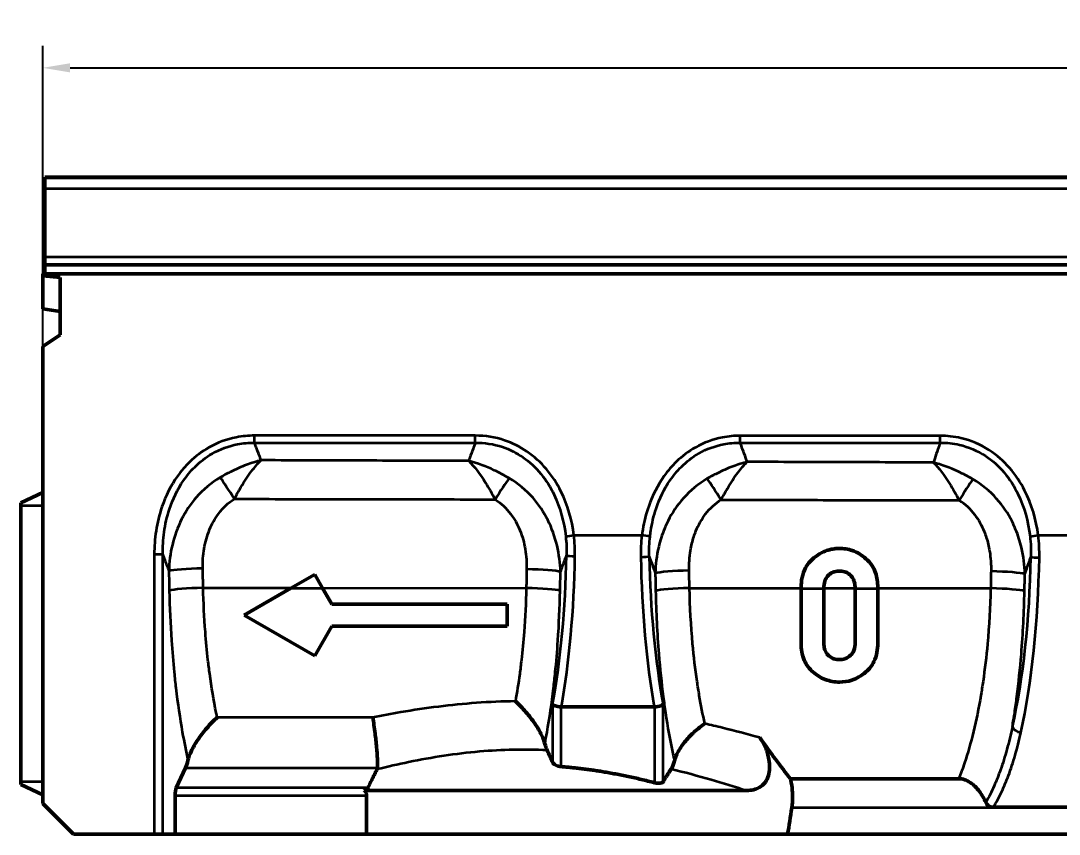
# Model space of a CAD drawing. Header units: millimetres. Extents: x 0 to 1485, y 0 to 1050.
# Drawn here: x 415.1 to 652.2, y 621.1 to 806.8 of the extents above; entities that cross this region are included whole.
import ezdxf

# ---------------------------------------------------------------- set-up
doc = ezdxf.new("R2010")
doc.units = ezdxf.units.MM
doc.header["$LTSCALE"] = 2.5
for name, color, linetype, lineweight in [('Bemaßung (ISO)', 7, 'Continuous', 25), ('Sichtbar (ISO)', 7, 'Continuous', 50), ('Sichtbar schmal (ISO)', 7, 'Continuous', 35)]:
    doc.layers.add(name, color=color, linetype=linetype, lineweight=lineweight)
doc.styles.add('TXT 3_5', font='isocpeur.ttf')
doc.dimstyles.new('Anrin Standard (DIN)', dxfattribs={"dimscale": 2.5, "dimtxt": 3.5, "dimasz": 2.5, "dimexe": 2, "dimexo": 0, "dimgap": 0.8, "dimtad": 1, "dimrnd": 1e-08, "dimtxsty": 'TXT 3_5', "dimcen": 0.09, "dimdle": 10, "dimclrd": 256, "dimclre": 256, "dimclrt": 256, "dimadec": 0, "dimazin": 2, "dimtfac": 0.714286, "dimtmove": 0, "dimatfit": 3, "dimfxl": 1, "dimtolj": 1, "dimlwd": -1, "dimlwe": -1, "dimarcsym": 0})

# ---------------------------------------------------------------- blocks, each defined once
blk = doc.blocks.new('*D14')
at = {"layer": 'Bemaßung (ISO)', "transparency": 16777216}
for p, q in [((420.15, 732.45), (420.15, 801.07)), ((1420.15, 732.45), (1420.15, 801.07)), ((426.4, 796.07), (1413.9, 796.07))]:
    blk.add_line(p, q, dxfattribs=at)
for points in [[(426.4, 797.11), (426.4, 795.02), (420.15, 796.07)], [(1413.9, 797.11), (1413.9, 795.02), (1420.15, 796.07)]]:
    blk.add_solid(points, dxfattribs=at)
at = {"layer": 'Defpoints', "color": 0, "transparency": 16777216}
for p in [(1420.15, 796.07), (420.15, 732.45), (1420.15, 732.45)]:
    blk.add_point(p, dxfattribs=at)
at = {"layer": 'Bemaßung (ISO)', "transparency": 16777216, "insert": (909.62, 806.82), "char_height": 8.75, "attachment_point": 1, "style": 'TXT 3_5'}
blk.add_mtext('\\A1;1000', dxfattribs=at)

msp = doc.modelspace()

# ---------------------------------------------------------------- linework, layer by layer
at = {"layer": 'Sichtbar (ISO)'}
for p, q in [((420.646, 771.066), (420.646, 770.986)), ((420.646, 771.066), (919.646, 771.066)), ((420.646, 768.5), (420.646, 770.986)), ((420.646, 768.5), (420.646, 752.798)), ((420.646, 752.798), (420.646, 751.066)), ((420.146, 748.572), (420.146, 749.066)), ((1420.146, 749.066), (420.146, 749.066)), ((420.646, 751.066), (919.646, 751.066)), ((420.646, 751.066), (420.646, 749.066)), ((420.646, 749.066), (919.646, 749.066)), ((420.146, 748.572), (424.146, 748.168)), ((420.146, 741.066), (420.146, 748.572)), ((424.146, 748.168), (424.146, 735.12)), ((420.146, 741.066), (424.146, 740.46)), ((424.146, 735.12), (420.146, 732.453)), ((420.146, 628.066), (420.146, 732.453)), ((415.146, 696.735), (420.146, 699.066)), ((415.146, 696.066), (415.146, 696.735)), ((415.146, 696.066), (415.146, 633.066)), ((482.228, 680.352), (476.812, 677.224)), ((484.036, 677.221), (482.228, 680.352)), ((476.812, 677.224), (466.146, 671.066)), ((486.146, 673.566), (484.036, 677.221)), ((593.254, 677.462), (593.254, 677.163)), ((593.254, 677.163), (593.254, 664.67)), ((598.438, 677.161), (598.438, 677.222)), ((598.438, 664.886), (598.438, 677.161)), ((605.59, 677.222), (605.59, 677.157)), ((605.59, 677.157), (605.59, 664.886)), ((610.75, 677.154), (610.75, 677.462)), ((610.75, 664.67), (610.75, 677.154)), ((526.146, 673.566), (486.146, 673.566)), ((526.146, 668.566), (526.146, 673.566)), ((466.146, 671.066), (482.228, 661.781)), ((482.228, 661.781), (486.146, 668.566)), ((486.146, 668.566), (526.146, 668.566)), ((538.557, 650.132), (559.735, 650.132)), ((450.629, 631.644), (452.76, 636.235)), ((415.146, 632.398), (415.146, 633.066)), ((415.146, 632.398), (420.146, 630.066)), ((580.792, 631.066), (493.487, 631.066)), ((450.361, 621.066), (450.361, 629.912)), ((494.09, 621.066), (494.09, 629.912)), ((420.146, 628.066), (427.146, 621.066)), ((673.137, 627.245), (637.154, 627.245)), ((427.146, 621.066), (445.611, 621.066)), ((447.543, 621.066), (445.611, 621.066)), ((447.543, 621.066), (450.361, 621.066)), ((450.361, 621.066), (494.09, 621.066)), ((494.09, 621.066), (590.179, 621.066)), ((848.5, 621.066), (590.179, 621.066))]:
    msp.add_line(p, q, dxfattribs=at)
for centre, major_axis, start_param, end_param in [((450.897, 629.912), (0, 2), 0.5235988, 1.5707963), ((530.146, 755.42), (0, -261.244), 1.0306218, 1.0571932)]:
    msp.add_ellipse(centre, major_axis=major_axis, ratio=0.2679492, start_param=start_param, end_param=end_param, dxfattribs=at)
for points, knots in [([(602.014, 686.318), (601.625, 686.318), (601.236, 686.296), (600.356, 686.187), (599.87, 686.085), (598.466, 685.66), (597.61, 685.229), (596.524, 684.458), (596.239, 684.231), (595.966, 683.99)], [0, 0, 0, 0, 0.11677285, 0.11677285, 0.26620394, 0.26620394, 0.55700117, 0.55700117, 0.66634792, 0.66634792, 0.66634792, 0.66634792]), ([(608.038, 683.99), (607.124, 684.804), (606.096, 685.441), (604.46, 686.006), (603.97, 686.128), (603.222, 686.246), (602.972, 686.274), (602.486, 686.31), (602.25, 686.318), (602.014, 686.318)], [0, 0, 0, 0, 0.36767316, 0.36767316, 0.51954728, 0.51954728, 0.5949339, 0.5949339, 0.66578942, 0.66578942, 0.66578942, 0.66578942]), ([(595.966, 683.99), (595.272, 683.395), (594.702, 682.7), (593.89, 681.202), (593.632, 680.46), (593.318, 678.956), (593.254, 678.208), (593.254, 677.462)], [0, 0, 0, 0, 0.27457493, 0.27457493, 0.51225387, 0.51225387, 0.73669132, 0.73669132, 0.73669132, 0.73669132]), ([(610.75, 677.462), (610.75, 678.575), (610.609, 679.692), (610.049, 681.321), (609.787, 681.869), (609.064, 682.988), (608.589, 683.523), (608.038, 683.99)], [0, 0, 0, 0, 0.33470844, 0.33470844, 0.51821764, 0.51821764, 0.73518991, 0.73518991, 0.73518991, 0.73518991]), ([(598.438, 677.222), (598.438, 677.778), (598.501, 678.346), (598.794, 679.238), (598.963, 679.578), (599.391, 680.144), (599.665, 680.422), (600.3, 680.817), (600.593, 680.939), (601.091, 681.073), (601.286, 681.108), (601.658, 681.149), (601.836, 681.158), (602.014, 681.158)], [0, 0, 0, 0, 0.16734226, 0.16734226, 0.28217806, 0.28217806, 0.38067982, 0.38067982, 0.45391754, 0.45391754, 0.49910271, 0.49910271, 0.53986079, 0.53986079, 0.53986079, 0.53986079]), ([(602.014, 681.158), (602.196, 681.158), (602.378, 681.148), (602.766, 681.101), (602.97, 681.06), (603.529, 680.894), (603.86, 680.732), (604.38, 680.348), (604.656, 680.102), (605.127, 679.43), (605.288, 679.076), (605.536, 678.223), (605.59, 677.719), (605.59, 677.222)], [0, 0, 0, 0, 0.05456793, 0.05456793, 0.11725836, 0.11725836, 0.22942919, 0.22942919, 0.31128896, 0.31128896, 0.38590147, 0.38590147, 0.48071534, 0.48071534, 0.48071534, 0.48071534]), ([(593.254, 664.67), (593.254, 663.347), (593.453, 662.04), (594.197, 660.298), (594.488, 659.789), (595.171, 658.877), (595.546, 658.479), (595.966, 658.118)], [0, 0, 0, 0, 0.41390168, 0.41390168, 0.60073016, 0.60073016, 0.77312973, 0.77312973, 0.77312973, 0.77312973]), ([(602.014, 660.95), (601.585, 660.95), (601.158, 661.002), (600.399, 661.242), (600.077, 661.406), (599.522, 661.831), (599.211, 662.135), (598.756, 662.944), (598.626, 663.33), (598.469, 664.106), (598.438, 664.498), (598.438, 664.886)], [0, 0, 0, 0, 0.12852382, 0.12852382, 0.24013178, 0.24013178, 0.34293278, 0.34293278, 0.42318346, 0.42318346, 0.4997653, 0.4997653, 0.4997653, 0.4997653]), ([(605.59, 664.886), (605.59, 664.26), (605.507, 663.622), (605.058, 662.491), (604.767, 662.143), (604.275, 661.65), (603.959, 661.427), (603.358, 661.157), (603.108, 661.079), (602.574, 660.974), (602.294, 660.95), (602.014, 660.95)], [0, 0, 0, 0, 0.19585028, 0.19585028, 0.38136624, 0.38136624, 0.61725448, 0.61725448, 0.77299325, 0.77299325, 0.9379358, 0.9379358, 0.9379358, 0.9379358]), ([(608.038, 658.118), (608.823, 658.786), (609.438, 659.575), (610.204, 661.146), (610.424, 661.847), (610.694, 663.259), (610.75, 663.964), (610.75, 664.67)], [0, 0, 0, 0, 0.32069742, 0.32069742, 0.55368175, 0.55368175, 0.7746477, 0.7746477, 0.7746477, 0.7746477]), ([(595.966, 658.118), (596.793, 657.397), (597.723, 656.804), (599.289, 656.201), (599.823, 656.053), (600.915, 655.86), (601.462, 655.814), (602.014, 655.814)], [0, 0, 0, 0, 0.34179613, 0.34179613, 0.51005264, 0.51005264, 0.67552189, 0.67552189, 0.67552189, 0.67552189]), ([(602.014, 655.814), (602.972, 655.814), (603.904, 655.951), (605.383, 656.43), (605.93, 656.675), (607.021, 657.302), (607.55, 657.688), (608.038, 658.118)], [0, 0, 0, 0, 0.28733663, 0.28733663, 0.47133404, 0.47133404, 0.67409347, 0.67409347, 0.67409347, 0.67409347]), ([(528.042, 651.428), (528.046, 651.425), (528.05, 651.421), (528.859, 650.677), (529.664, 649.853), (531.156, 648.14), (531.857, 647.243), (533.079, 645.453), (533.613, 644.554), (534.365, 642.99), (534.621, 642.324), (534.774, 641.725)], [-0.0016006, -0.0016006, -0.0016006, -0.0016006, 0, 0, 0.3534355, 0.3534355, 0.6900563, 0.6900563, 1.0089175, 1.0089175, 1.2631899, 1.2631899, 1.2631899, 1.2631899]), ([(536.533, 650.749), (536.534, 650.749), (536.534, 650.748), (536.583, 650.689), (536.655, 650.631), (536.842, 650.519), (536.957, 650.465), (537.275, 650.347), (537.493, 650.286), (537.966, 650.191), (538.213, 650.156), (538.465, 650.136)], [-0.26991108, -0.26991108, -0.26991108, -0.26991108, -0.26924689, -0.26924689, -0.2118309, -0.2118309, -0.15481998, -0.15481998, -0.07574066, -0.07574066, 0, 0, 0, 0]), ([(561.758, 650.749), (561.758, 650.749), (561.757, 650.748), (561.709, 650.689), (561.637, 650.631), (561.45, 650.519), (561.335, 650.465), (561.017, 650.347), (560.798, 650.286), (560.326, 650.191), (560.078, 650.156), (559.827, 650.136)], [-0.00066534, -0.00066534, -0.00066534, -0.00066534, 0, 0, 0.05750447, 0.05750447, 0.11460333, 0.11460333, 0.19380435, 0.19380435, 0.26966163, 0.26966163, 0.26966163, 0.26966163]), ([(459.971, 647.724), (459.967, 647.721), (459.964, 647.718), (459.163, 646.99), (458.362, 646.177), (456.866, 644.459), (456.158, 643.548), (454.953, 641.747), (454.441, 640.86), (453.709, 639.275), (453.46, 638.585), (453.315, 637.954)], [-0.0015941, -0.0015941, -0.0015941, -0.0015941, 0, 0, 0.3562424, 0.3562424, 0.6987352, 0.6987352, 1.0094368, 1.0094368, 1.2644718, 1.2644718, 1.2644718, 1.2644718]), ([(495.491, 647.724), (495.492, 647.72), (495.492, 647.717), (495.583, 647.174), (495.673, 646.59), (495.85, 645.36), (495.935, 644.718), (496.143, 643.034), (496.256, 641.989), (496.44, 639.996), (496.509, 639.066), (496.596, 637.436), (496.611, 636.751), (496.599, 636.235)], [-1.332314, -1.332314, -1.332314, -1.332314, -1.3310501, -1.3310501, -1.1324166, -1.1324166, -0.9335199, -0.9335199, -0.6202889, -0.6202889, -0.3097703, -0.3097703, 0, 0, 0, 0]), ([(571.276, 646.318), (571.272, 646.316), (571.268, 646.313), (570.477, 645.787), (569.691, 645.178), (568.223, 643.857), (567.536, 643.149), (566.249, 641.603), (565.664, 640.764), (564.804, 639.194), (564.51, 638.479), (564.345, 637.819)], [-1.1856956, -1.1856956, -1.1856956, -1.1856956, -1.1842552, -1.1842552, -0.8794838, -0.8794838, -0.5877522, -0.5877522, -0.274705, -0.274705, 0, 0, 0, 0]), ([(580.792, 631.066), (581.962, 631.066), (582.923, 631.293), (584.217, 632.015), (584.7, 632.425), (585.387, 633.412), (585.622, 633.906), (585.941, 635), (586.027, 635.564), (586.081, 636.826), (586.027, 637.506), (585.752, 639.098), (585.472, 639.985), (584.758, 641.644), (584.306, 642.428), (583.808, 643.13)], [0, 0, 0, 0, 0.508346, 0.508346, 0.8493545, 0.8493545, 1.1010108, 1.1010108, 1.3346976, 1.3346976, 1.6064085, 1.6064085, 1.9944606, 1.9944606, 2.4085773, 2.4085773, 2.4085773, 2.4085773]), ([(563.63, 636), (563.876, 636.366), (564.101, 636.906), (564.309, 637.677), (564.328, 637.747), (564.345, 637.819)], [0, 0, 0, 0, 0.30502026, 0.30502026, 0.33499204, 0.33499204, 0.33499204, 0.33499204]), ([(538.465, 636.508), (538.289, 636.523), (538.11, 636.55), (537.676, 636.65), (537.433, 636.74), (537.028, 636.948), (536.844, 637.082), (536.634, 637.314), (536.575, 637.405), (536.533, 637.495)], [0.36040944, 0.36040944, 0.36040944, 0.36040944, 0.4119606, 0.4119606, 0.49158979, 0.49158979, 0.57812631, 0.57812631, 0.63013897, 0.63013897, 0.63013897, 0.63013897]), ([(561.758, 633.081), (561.752, 633.071), (561.746, 633.061), (561.667, 632.952), (561.542, 632.862), (561.195, 632.741), (560.973, 632.71), (560.502, 632.71), (560.229, 632.741), (559.914, 632.812), (559.87, 632.822), (559.827, 632.833)], [0.16510917, 0.16510917, 0.16510917, 0.16510917, 0.17269594, 0.17269594, 0.25215107, 0.25215107, 0.33160619, 0.33160619, 0.41106132, 0.41106132, 0.42382297, 0.42382297, 0.42382297, 0.42382297]), ([(590.812, 633.737), (594.59, 633.737), (598.368, 633.737), (611.166, 633.737), (620.186, 633.737), (629.206, 633.737)], [-5.1850473, -5.1850473, -5.1850473, -5.1850473, -4.051666, -4.051666, -1.3456856, -1.3456856, -1.3456856, -1.3456856]), ([(590.812, 633.737), (590.842, 633.62), (590.871, 633.501), (591.069, 632.641), (591.187, 631.854), (591.25, 631.066)], [3.08659276, 3.08659276, 3.08659276, 3.08659276, 3.12409099, 3.12409099, 3.35554677, 3.35554677, 3.35554677, 3.35554677]), ([(635.414, 628.321), (635.032, 629.197), (634.543, 630.043), (633.325, 631.663), (632.606, 632.375), (631.465, 633.139), (631.045, 633.359), (630.145, 633.661), (629.686, 633.737), (629.206, 633.737)], [0.31329831, 0.31329831, 0.31329831, 0.31329831, 0.60197309, 0.60197309, 0.92589317, 0.92589317, 1.09413676, 1.09413676, 1.26253927, 1.26253927, 1.26253927, 1.26253927]), ([(494.369, 631.644), (494.357, 631.619), (494.338, 631.593), (494.316, 631.569), (494.253, 631.498), (494.166, 631.436), (493.979, 631.316), (493.877, 631.26), (493.678, 631.157), (493.584, 631.112), (493.487, 631.066)], [-0.01424211, -0.01424211, -0.01424211, -0.01424211, 0, 0, 0, 0.04269437, 0.04269437, 0.08538874, 0.08538874, 0.12054635, 0.12054635, 0.12054635, 0.12054635]), ([(493.487, 631.066), (493.643, 630.931), (493.785, 630.77), (493.946, 630.503), (494, 630.391), (494.072, 630.154), (494.09, 630.029), (494.09, 629.912)], [0.72092588, 0.72092588, 0.72092588, 0.72092588, 0.78393903, 0.78393903, 0.81901525, 0.81901525, 0.85409147, 0.85409147, 0.85409147, 0.85409147]), ([(591.25, 631.066), (591.287, 630.593), (591.305, 630.118), (591.305, 628.805), (591.243, 627.92), (591.114, 627.066)], [3.35554677, 3.35554677, 3.35554677, 3.35554677, 3.49472639, 3.49472639, 3.74972006, 3.74972006, 3.74972006, 3.74972006]), ([(637.154, 627.245), (636.887, 627.245), (636.623, 627.295), (636.164, 627.481), (635.969, 627.605), (635.637, 627.921), (635.506, 628.11), (635.414, 628.321)], [0, 0, 0, 0, 0.08004688, 0.08004688, 0.14938611, 0.14938611, 0.21912942, 0.21912942, 0.21912942, 0.21912942])]:
    msp.add_open_spline(points, degree=3, knots=knots, dxfattribs=at)
for points, degree in [([(538.465, 650.136), (538.496, 650.133), (538.526, 650.132), (538.557, 650.132)], 3), ([(559.735, 650.132), (559.765, 650.132), (559.796, 650.133), (559.827, 650.136)], 3), ([(583.808, 643.13), (586.26, 639.677), (588.658, 636.513), (590.812, 633.737)], 3), ([(534.774, 641.725), (534.913, 641.182), (535.071, 640.715), (535.242, 640.338)], 3), ([(452.76, 636.235), (452.969, 636.685), (453.157, 637.265), (453.315, 637.954)], 3), ([(494.369, 631.644), (495.448, 633.873), (496.527, 635.967)], 2), ([(496.527, 635.967), (496.573, 636.056), (496.597, 636.145), (496.599, 636.235)], 3)]:
    msp.add_open_spline(points, degree=degree, dxfattribs=at)
for points, weights in [([(535.242, 640.338), (535.86, 638.98), (536.533, 637.495)], [1.01176462482, 1.01272139807, 1.01169788433]), ([(538.465, 636.508), (548.613, 635.704), (559.827, 632.833)], [1.07817600826, 1.06585621083, 1.02410693079]), ([(561.758, 633.081), (562.731, 634.658), (563.63, 636)], [1.0311015042, 1.05684040584, 1.07976119365])]:
    msp.add_rational_spline(points, weights, degree=2, dxfattribs=at)
at = {"layer": 'Sichtbar schmal (ISO)'}
for p, q in [((420.646, 770.986), (919.646, 770.986)), ((420.646, 768.5), (919.646, 768.5)), ((919.646, 752.798), (420.646, 752.798)), ((468.482, 710.468), (468.483, 712.095)), ((518.875, 710.467), (518.875, 712.083)), ((579.36, 710.466), (579.361, 712.068)), ((624.989, 710.466), (624.989, 712.057)), ((420.146, 696.066), (415.146, 696.066)), ((539.533, 689.089), (541.402, 689.324)), ((541.402, 689.324), (556.908, 689.324)), ((558.774, 689.084), (556.908, 689.324)), ((645.508, 689.08), (647.371, 689.324)), ((647.371, 689.324), (662.94, 689.324)), ((445.611, 684.941), (445.611, 621.066)), ((447.543, 684.941), (445.611, 684.941)), ((447.543, 621.066), (447.543, 684.941)), ((456.774, 677.312), (476.945, 677.301)), ((483.992, 677.298), (530.518, 677.274)), ((567.775, 677.255), (593.254, 677.241)), ((598.438, 677.239), (605.59, 677.235)), ((610.75, 677.232), (636.518, 677.219)), ((536.533, 650.749), (536.533, 637.495)), ((538.465, 636.508), (538.465, 650.136)), ((559.827, 650.136), (559.827, 632.833)), ((561.758, 633.081), (561.758, 650.749)), ((452.76, 636.235), (496.599, 636.235)), ((420.146, 633.066), (415.146, 633.066)), ((494.369, 631.644), (450.629, 631.644)), ((450.361, 629.912), (494.09, 629.912)), ((847.877, 627.066), (591.114, 627.066))]:
    msp.add_line(p, q, dxfattribs=at)
for centre, major_axis, ratio, start_param, end_param in [((463.903, 697.014), (-4.241, 6.783), 0.0410608, 4.777577, 5.6368618), ((523.398, 696.903), (-4.255, -6.774), 0.0411057, 3.7947649, 4.6466463), ((574.983, 696.805), (-4.217, 6.799), 0.0413183, 4.7785096, 5.6182965), ((629.321, 696.7), (-4.233, -6.788), 0.0413612, 3.8123193, 4.6457514), ((521.528, 689.324), (0, -68), 0.2679492, 0.9676049, 1.5027128), ((523.46, 689.324), (0, 70), 0.2602935, 4.1181439, 4.6443054), ((541.638, 684.698), (-2, 0.037), 0.0680197, 0.2624215, 1.5720391), ((556.657, 684.498), (2, 0.038), 0.070959, 4.7110362, 6.0207087), ((574.832, 689.324), (0, -70), 0.2602935, 4.7834205, 5.306634), ((576.764, 689.324), (0, 68), 0.2679492, 1.6418279, 2.1739877), ((627.528, 689.324), (0, -68), 0.2679492, 0.8722168, 1.4978781), ((629.46, 689.324), (0, 70), 0.2602935, 4.0138094, 4.6394707), ((647.632, 684.37), (-2, 0.039), 0.0728398, 0.2625131, 1.572222), ((456.682, 681.166), (-7.998, -0.165), 0.076879, 4.7107238, 6.0205905), ((530.607, 680.971), (7.998, -0.167), 0.0774931, 0.2626077, 1.5723345), ((567.69, 680.653), (-7.998, -0.167), 0.0778, 4.7106878, 6.0205712), ((636.599, 680.475), (7.998, -0.169), 0.078386, 0.2626265, 1.5723745), ((456.774, 676.697), (-7.998, -0.165), 0.0768805, 4.7107606, 6.0205904), ((530.517, 676.654), (7.998, -0.167), 0.0774916, 0.2626076, 1.5723707), ((567.774, 676.632), (-7.998, -0.167), 0.0778015, 4.7107217, 6.0205712), ((636.517, 676.592), (7.998, -0.169), 0.0783846, 0.2626265, 1.5724077), ((643.412, 645.591), (-1.951, 0.439), 0.6337889, 0.3411861, 1.7124691)]:
    msp.add_ellipse(centre, major_axis=major_axis, ratio=ratio, start_param=start_param, end_param=end_param, dxfattribs=at)
for points, knots in [([(468.483, 712.095), (467.099, 712.096), (465.7, 711.965), (462.134, 711.263), (460.032, 710.483), (456.493, 708.475), (455.009, 707.35), (452.67, 705.08), (451.729, 703.976), (449.376, 700.664), (448.21, 698.311), (446.747, 694.048), (446.302, 692.198), (445.742, 688.544), (445.611, 686.738), (445.611, 684.941)], [0, 0, 0, 0, 0.4152152, 0.4152152, 1.0795595, 1.0795595, 1.6269939, 1.6269939, 2.0573766, 2.0573766, 2.8365684, 2.8365684, 3.4044944, 3.4044944, 3.9437304, 3.9437304, 3.9437304, 3.9437304]), ([(518.875, 712.083), (510.477, 712.085), (502.078, 712.087), (485.28, 712.091), (476.882, 712.093), (468.483, 712.095)], [0, 0, 0, 0, 2.5196289, 2.5196289, 5.0392579, 5.0392579, 5.0392579, 5.0392579]), ([(541.402, 689.324), (540.968, 692.779), (539.994, 696.241), (537.533, 701.161), (536.436, 702.862), (533.83, 705.952), (532.339, 707.318), (529.104, 709.531), (527.369, 710.398), (523.426, 711.721), (521.135, 712.082), (518.875, 712.083)], [0, 0, 0, 0, 1.0447874, 1.0447874, 1.6453078, 1.6453078, 2.2458282, 2.2458282, 2.8155826, 2.8155826, 3.4935937, 3.4935937, 3.4935937, 3.4935937]), ([(579.361, 712.068), (577.999, 712.068), (576.623, 711.939), (573.115, 711.248), (571.048, 710.48), (567.561, 708.504), (566.095, 707.393), (563.771, 705.145), (562.831, 704.045), (560.488, 700.759), (559.324, 698.434), (557.858, 694.25), (557.406, 692.448), (557.029, 690.197), (556.964, 689.761), (556.908, 689.324)], [0, 0, 0, 0, 0.4084422, 0.4084422, 1.0619498, 1.0619498, 1.6024266, 1.6024266, 2.0319686, 2.0319686, 2.8041829, 2.8041829, 3.3545535, 3.3545535, 3.4866217, 3.4866217, 3.4866217, 3.4866217]), ([(624.989, 712.057), (617.385, 712.059), (609.78, 712.061), (594.57, 712.064), (586.965, 712.066), (579.361, 712.068)], [0, 0, 0, 0, 2.2814288, 2.2814288, 4.5628576, 4.5628576, 4.5628576, 4.5628576]), ([(647.371, 689.324), (646.91, 692.853), (645.897, 696.387), (643.339, 701.402), (642.195, 703.138), (639.476, 706.268), (637.922, 707.64), (634.217, 710.042), (632.029, 710.979), (628.185, 711.878), (626.579, 712.057), (624.989, 712.057)], [0, 0, 0, 0, 1.0678172, 1.0678172, 1.68387, 1.68387, 2.2999228, 2.2999228, 3.0011428, 3.0011428, 3.4781503, 3.4781503, 3.4781503, 3.4781503]), ([(447.543, 684.941), (447.526, 686.645), (447.631, 688.355), (448.116, 691.814), (448.51, 693.564), (449.826, 697.591), (450.885, 699.811), (453.035, 702.928), (453.896, 703.965), (456.042, 706.095), (457.407, 707.148), (460.667, 709.018), (462.607, 709.738), (465.905, 710.37), (467.2, 710.481), (468.482, 710.468)], [-3.9437304, -3.9437304, -3.9437304, -3.9437304, -3.4044944, -3.4044944, -2.8365684, -2.8365684, -2.0573766, -2.0573766, -1.6269939, -1.6269939, -1.0795595, -1.0795595, -0.4152152, -0.4152152, 0, 0, 0, 0]), ([(470.017, 706.456), (469.931, 706.681), (469.844, 706.907), (469.758, 707.133), (469.507, 707.789), (469.257, 708.444), (468.831, 709.556), (468.657, 710.012), (468.482, 710.468)], [0.57249897, 0.57249897, 0.57249897, 0.57249897, 0.69143351, 0.69143351, 0.69143351, 1.03715027, 1.03715027, 1.27767321, 1.27767321, 1.27767321, 1.27767321]), ([(468.482, 710.468), (476.881, 710.468), (485.28, 710.468), (502.077, 710.467), (510.476, 710.467), (518.875, 710.467)], [-5.0392579, -5.0392579, -5.0392579, -5.0392579, -2.5196289, -2.5196289, 0, 0, 0, 0]), ([(518.875, 710.467), (518.706, 709.998), (518.538, 709.529), (518.129, 708.392), (517.888, 707.723), (517.647, 707.055), (517.557, 706.803), (517.466, 706.552), (517.376, 706.3)], [0.10409348, 0.10409348, 0.10409348, 0.10409348, 0.34854994, 0.34854994, 0.69709988, 0.69709988, 0.69709988, 0.82841235, 0.82841235, 0.82841235, 0.82841235]), ([(518.875, 710.467), (520.969, 710.488), (523.088, 710.166), (526.729, 708.948), (528.328, 708.142), (531.304, 706.073), (532.673, 704.791), (535.059, 701.885), (536.059, 700.281), (538.293, 695.637), (539.163, 692.363), (539.533, 689.089)], [-3.4935937, -3.4935937, -3.4935937, -3.4935937, -2.8155826, -2.8155826, -2.2458282, -2.2458282, -1.6453078, -1.6453078, -1.0447874, -1.0447874, 0, 0, 0, 0]), ([(558.774, 689.084), (558.822, 689.498), (558.877, 689.912), (559.205, 692.046), (559.607, 693.753), (560.926, 697.711), (561.982, 699.907), (564.122, 703.005), (564.982, 704.041), (567.114, 706.153), (568.462, 707.194), (571.674, 709.038), (573.582, 709.747), (576.826, 710.37), (578.099, 710.48), (579.36, 710.466)], [-3.4866217, -3.4866217, -3.4866217, -3.4866217, -3.3545535, -3.3545535, -2.8041829, -2.8041829, -2.0319686, -2.0319686, -1.6024266, -1.6024266, -1.0619498, -1.0619498, -0.4084422, -0.4084422, 0, 0, 0, 0]), ([(580.959, 706.089), (580.855, 706.376), (580.75, 706.663), (580.645, 706.95), (580.395, 707.636), (580.144, 708.322), (579.716, 709.495), (579.538, 709.98), (579.36, 710.466)], [0.55534703, 0.55534703, 0.55534703, 0.55534703, 0.70201352, 0.70201352, 0.70201352, 1.05302029, 1.05302029, 1.30168554, 1.30168554, 1.30168554, 1.30168554]), ([(579.36, 710.466), (586.965, 710.466), (594.57, 710.466), (609.779, 710.466), (617.384, 710.466), (624.989, 710.466)], [-4.5628576, -4.5628576, -4.5628576, -4.5628576, -2.2814288, -2.2814288, 0, 0, 0, 0]), ([(624.989, 710.466), (624.817, 709.968), (624.646, 709.471), (624.234, 708.275), (623.993, 707.578), (623.752, 706.88), (623.645, 706.569), (623.538, 706.258), (623.431, 705.947)], [0.10139976, 0.10139976, 0.10139976, 0.10139976, 0.35364818, 0.35364818, 0.70729635, 0.70729635, 0.70729635, 0.86501075, 0.86501075, 0.86501075, 0.86501075]), ([(624.989, 710.466), (626.462, 710.481), (627.948, 710.326), (631.5, 709.509), (633.518, 708.639), (636.928, 706.393), (638.355, 705.104), (640.844, 702.155), (641.887, 700.517), (644.209, 695.777), (645.114, 692.429), (645.508, 689.08)], [-3.4781503, -3.4781503, -3.4781503, -3.4781503, -3.0011428, -3.0011428, -2.2999228, -2.2999228, -1.68387, -1.68387, -1.0678172, -1.0678172, 0, 0, 0, 0]), ([(470.017, 706.456), (468.906, 706.178), (467.79, 705.828), (465.432, 704.945), (464.191, 704.396), (462.194, 703.386), (461.433, 702.971), (460.685, 702.534)], [-0.00183326, -0.00183326, -0.00183326, -0.00183326, 0.24567401, 0.24567401, 0.52490698, 0.52490698, 0.69942759, 0.69942759, 0.69942759, 0.69942759]), ([(463.904, 697.63), (464.398, 698.556), (464.899, 699.451), (466.21, 701.658), (467.022, 702.892), (468.564, 704.93), (469.292, 705.766), (470.017, 706.456)], [-0.69942759, -0.69942759, -0.69942759, -0.69942759, -0.52490698, -0.52490698, -0.24567401, -0.24567401, 0.00183326, 0.00183326, 0.00183326, 0.00183326]), ([(517.376, 706.3), (516.73, 706.302), (516.084, 706.304), (508.18, 706.33), (500.921, 706.354), (493.662, 706.378), (486.403, 706.402), (479.145, 706.426), (471.263, 706.452), (470.64, 706.454), (470.017, 706.456)], [1.9839283, 1.9839283, 1.9839283, 1.9839283, 2.1776311, 2.1776311, 4.3552622, 4.3552622, 4.3552622, 6.5328933, 6.5328933, 6.7197993, 6.7197993, 6.7197993, 6.7197993]), ([(526.608, 702.389), (525.524, 703.023), (524.414, 703.611), (521.342, 705.058), (519.357, 705.793), (517.376, 706.3)], [0, 0, 0, 0, 0.25286877, 0.25286877, 0.69448494, 0.69448494, 0.69448494, 0.69448494]), ([(517.376, 706.3), (518.665, 705.05), (519.957, 703.342), (521.962, 700.14), (522.688, 698.864), (523.399, 697.523)], [-0.69448494, -0.69448494, -0.69448494, -0.69448494, -0.25286877, -0.25286877, 0, 0, 0, 0]), ([(580.959, 706.089), (579.873, 705.811), (578.783, 705.464), (576.479, 704.598), (575.266, 704.063), (573.315, 703.086), (572.571, 702.684), (571.838, 702.263)], [-0.00183536, -0.00183536, -0.00183536, -0.00183536, 0.24006912, 0.24006912, 0.51265089, 0.51265089, 0.6830145, 0.6830145, 0.6830145, 0.6830145]), ([(574.985, 697.428), (575.468, 698.327), (575.958, 699.197), (577.239, 701.347), (578.032, 702.555), (579.539, 704.564), (580.251, 705.396), (580.959, 706.089)], [-0.6830145, -0.6830145, -0.6830145, -0.6830145, -0.51265089, -0.51265089, -0.24006912, -0.24006912, 0.00183536, 0.00183536, 0.00183536, 0.00183536]), ([(623.431, 705.947), (623.183, 705.948), (622.936, 705.949), (615.847, 705.973), (609.005, 705.996), (602.162, 706.019), (595.32, 706.041), (588.478, 706.064), (581.411, 706.088), (581.185, 706.088), (580.959, 706.089)], [1.9784589, 1.9784589, 1.9784589, 1.9784589, 2.0526311, 2.0526311, 4.1052623, 4.1052623, 4.1052623, 6.1578934, 6.1578934, 6.2255685, 6.2255685, 6.2255685, 6.2255685]), ([(632.463, 702.127), (631.368, 702.758), (630.248, 703.344), (627.241, 704.742), (625.334, 705.448), (623.431, 705.947)], [0, 0, 0, 0, 0.25472061, 0.25472061, 0.67896625, 0.67896625, 0.67896625, 0.67896625]), ([(623.431, 705.947), (624.67, 704.714), (625.911, 703.065), (627.873, 699.95), (628.605, 698.671), (629.323, 697.327)], [-0.67896625, -0.67896625, -0.67896625, -0.67896625, -0.25472061, -0.25472061, 0, 0, 0, 0]), ([(460.685, 702.534), (458.602, 701.319), (456.732, 699.733), (453.87, 696.447), (452.756, 694.757), (451.868, 693.001), (450.913, 691.112), (450.218, 689.159), (449.263, 685.177), (449.009, 683.156), (448.954, 681.166)], [0, 0, 0, 0, 0.4854523, 0.4854523, 0.9077152, 0.9077152, 0.9077152, 1.3615728, 1.3615728, 1.8154304, 1.8154304, 1.8154304, 1.8154304]), ([(538.335, 680.971), (538.279, 682.963), (538.026, 684.987), (537.074, 688.974), (536.381, 690.93), (535.428, 692.822), (534.534, 694.598), (533.411, 696.307), (530.541, 699.599), (528.681, 701.178), (526.608, 702.389)], [0, 0, 0, 0, 0.4556417, 0.4556417, 0.9112834, 0.9112834, 0.9112834, 1.3388839, 1.3388839, 1.8225669, 1.8225669, 1.8225669, 1.8225669]), ([(571.838, 702.263), (569.775, 701.076), (567.92, 699.525), (564.987, 696.217), (563.817, 694.448), (562.893, 692.611), (562.591, 692.012), (562.316, 691.405), (561.518, 689.462), (561.083, 688.095), (560.274, 684.703), (560.02, 682.662), (559.963, 680.653)], [0, 0, 0, 0, 0.4796645, 0.4796645, 0.9238767, 0.9238767, 0.9238767, 1.0689108, 1.0689108, 1.3858151, 1.3858151, 1.8477534, 1.8477534, 1.8477534, 1.8477534]), ([(644.327, 680.475), (644.27, 682.485), (644.016, 684.528), (643.206, 687.938), (642.767, 689.321), (641.968, 691.265), (641.699, 691.859), (641.405, 692.446), (640.477, 694.298), (639.301, 696.082), (636.363, 699.397), (634.518, 700.943), (632.463, 702.127)], [0, 0, 0, 0, 0.4634151, 0.4634151, 0.7847051, 0.7847051, 0.9268301, 0.9268301, 0.9268301, 1.3754603, 1.3754603, 1.8536603, 1.8536603, 1.8536603, 1.8536603]), ([(456.682, 681.782), (456.651, 683.29), (456.754, 684.816), (457.264, 687.807), (457.669, 689.268), (458.252, 690.671), (458.794, 691.976), (459.491, 693.223), (461.319, 695.627), (462.533, 696.773), (463.904, 697.63)], [-1.8154304, -1.8154304, -1.8154304, -1.8154304, -1.3615728, -1.3615728, -0.9077152, -0.9077152, -0.9077152, -0.4854523, -0.4854523, 0, 0, 0, 0]), ([(463.904, 697.63), (466.559, 697.625), (469.214, 697.62), (479.128, 697.603), (486.387, 697.59), (493.646, 697.576), (500.905, 697.563), (508.163, 697.55), (518.081, 697.532), (520.74, 697.527), (523.399, 697.523)], [-7.3294288, -7.3294288, -7.3294288, -7.3294288, -6.5328933, -6.5328933, -4.3552622, -4.3552622, -4.3552622, -2.1776311, -2.1776311, -1.379908, -1.379908, -1.379908, -1.379908]), ([(523.399, 697.523), (524.763, 696.666), (525.97, 695.522), (527.802, 693.107), (528.504, 691.842), (529.049, 690.518), (529.629, 689.108), (530.031, 687.641), (530.538, 684.637), (530.64, 683.105), (530.608, 681.591)], [-1.8225669, -1.8225669, -1.8225669, -1.8225669, -1.3388839, -1.3388839, -0.9112834, -0.9112834, -0.9112834, -0.4556417, -0.4556417, 0, 0, 0, 0]), ([(567.691, 681.276), (567.659, 682.81), (567.76, 684.364), (568.189, 686.933), (568.436, 687.965), (568.909, 689.426), (569.075, 689.881), (569.258, 690.33), (569.821, 691.706), (570.552, 693.021), (572.424, 695.459), (573.627, 696.586), (574.985, 697.428)], [-1.8477534, -1.8477534, -1.8477534, -1.8477534, -1.3858151, -1.3858151, -1.0689108, -1.0689108, -0.9238767, -0.9238767, -0.9238767, -0.4796645, -0.4796645, 0, 0, 0, 0]), ([(574.985, 697.428), (577.197, 697.424), (579.408, 697.42), (588.462, 697.403), (595.304, 697.391), (602.146, 697.378), (608.988, 697.365), (615.83, 697.352), (624.889, 697.335), (627.106, 697.331), (629.323, 697.327)], [-6.8213475, -6.8213475, -6.8213475, -6.8213475, -6.1578934, -6.1578934, -4.1052623, -4.1052623, -4.1052623, -2.0526311, -2.0526311, -1.3875398, -1.3875398, -1.3875398, -1.3875398]), ([(629.323, 697.327), (630.674, 696.485), (631.871, 695.358), (633.745, 692.91), (634.479, 691.579), (635.043, 690.188), (635.221, 689.748), (635.383, 689.301), (635.856, 687.835), (636.104, 686.789), (636.532, 684.2), (636.632, 682.642), (636.6, 681.102)], [-1.8536603, -1.8536603, -1.8536603, -1.8536603, -1.3754603, -1.3754603, -0.9268301, -0.9268301, -0.9268301, -0.7847051, -0.7847051, -0.4634151, -0.4634151, 0, 0, 0, 0]), ([(539.533, 689.089), (539.615, 688.363), (539.669, 687.632), (539.725, 686.165), (539.727, 685.431), (539.706, 684.698)], [-0.46348171, -0.46348171, -0.46348171, -0.46348171, -0.23174085, -0.23174085, 0, 0, 0, 0]), ([(541.638, 684.562), (541.652, 685.355), (541.641, 686.151), (541.564, 687.741), (541.498, 688.535), (541.402, 689.324)], [0, 0, 0, 0, 0.23174085, 0.23174085, 0.46348171, 0.46348171, 0.46348171, 0.46348171]), ([(556.908, 689.324), (556.805, 688.501), (556.735, 687.673), (556.653, 686.014), (556.642, 685.183), (556.657, 684.356)], [0, 0, 0, 0, 0.24178215, 0.24178215, 0.48356431, 0.48356431, 0.48356431, 0.48356431]), ([(558.589, 684.498), (558.566, 685.263), (558.569, 686.031), (558.628, 687.562), (558.686, 688.326), (558.774, 689.084)], [-0.48356431, -0.48356431, -0.48356431, -0.48356431, -0.24178215, -0.24178215, 0, 0, 0, 0]), ([(645.508, 689.08), (645.6, 688.302), (645.659, 687.517), (645.722, 685.944), (645.724, 685.156), (645.7, 684.37)], [-0.49641974, -0.49641974, -0.49641974, -0.49641974, -0.24820987, -0.24820987, 0, 0, 0, 0]), ([(647.632, 684.224), (647.648, 685.073), (647.637, 685.926), (647.552, 687.629), (647.479, 688.479), (647.371, 689.324)], [0, 0, 0, 0, 0.24820987, 0.24820987, 0.49641974, 0.49641974, 0.49641974, 0.49641974]), ([(447.543, 684.941), (447.701, 684.52), (447.858, 684.099), (448.016, 683.677), (448.329, 682.841), (448.641, 682.004), (448.954, 681.166)], [-0.22201155, -0.22201155, -0.22201155, -0.22201155, 0, 0, 0, 0.44115637, 0.44115637, 0.44115637, 0.44115637]), ([(538.335, 680.971), (538.664, 681.865), (538.993, 682.759), (539.322, 683.654), (539.45, 684.002), (539.578, 684.35), (539.706, 684.698)], [-1.86058331, -1.86058331, -1.86058331, -1.86058331, -1.39419976, -1.39419976, -1.39419976, -1.21272684, -1.21272684, -1.21272684, -1.21272684]), ([(558.589, 684.498), (558.694, 684.205), (558.799, 683.912), (558.903, 683.619), (559.256, 682.63), (559.61, 681.642), (559.963, 680.653)], [-0.14991806, -0.14991806, -0.14991806, -0.14991806, 0, 0, 0, 0.50549564, 0.50549564, 0.50549564, 0.50549564]), ([(644.327, 680.475), (644.694, 681.515), (645.061, 682.556), (645.428, 683.597), (645.519, 683.855), (645.609, 684.112), (645.7, 684.37)], [-1.94233076, -1.94233076, -1.94233076, -1.94233076, -1.4145927, -1.4145927, -1.4145927, -1.28400705, -1.28400705, -1.28400705, -1.28400705]), ([(449.047, 676.697), (449.126, 672.873), (449.293, 669.053), (449.711, 662.855), (449.914, 660.428), (450.273, 656.852), (450.404, 655.652), (450.545, 654.466), (450.959, 650.961), (451.455, 647.574), (452.42, 642.136), (452.853, 639.988), (453.315, 637.954)], [-4.6023112, -4.6023112, -4.6023112, -4.6023112, -3.4517334, -3.4517334, -2.6906062, -2.6906062, -2.3011556, -2.3011556, -2.3011556, -1.1505778, -1.1505778, -0.3423582, -0.3423582, -0.3423582, -0.3423582]), ([(459.971, 647.724), (459.896, 648.079), (459.822, 648.437), (459.183, 651.616), (458.687, 654.604), (458.272, 657.697), (458.132, 658.744), (458.001, 659.802), (457.642, 662.957), (457.438, 665.099), (457.02, 670.568), (456.853, 673.939), (456.774, 677.312)], [1.003366, 1.003366, 1.003366, 1.003366, 1.1505778, 1.1505778, 2.3011556, 2.3011556, 2.3011556, 2.6906062, 2.6906062, 3.4517334, 3.4517334, 4.6023112, 4.6023112, 4.6023112, 4.6023112]), ([(530.518, 677.274), (530.438, 673.905), (530.271, 670.537), (529.853, 665.081), (529.65, 662.949), (529.291, 659.796), (529.159, 658.731), (529.018, 657.679), (528.731, 655.538), (528.404, 653.447), (528.042, 651.428)], [0, 0, 0, 0, 1.1496111, 1.1496111, 1.9074171, 1.9074171, 2.2992222, 2.2992222, 2.2992222, 3.0958389, 3.0958389, 3.0958389, 3.0958389]), ([(534.774, 641.725), (534.944, 642.591), (535.109, 643.472), (535.835, 647.56), (536.331, 650.944), (536.745, 654.445), (536.886, 655.638), (537.018, 656.845), (537.377, 660.418), (537.58, 662.835), (537.998, 669.018), (538.165, 672.834), (538.245, 676.654)], [-3.7719287, -3.7719287, -3.7719287, -3.7719287, -3.4488333, -3.4488333, -2.2992222, -2.2992222, -2.2992222, -1.9074171, -1.9074171, -1.1496111, -1.1496111, 0, 0, 0, 0]), ([(560.047, 676.632), (560.148, 671.786), (560.392, 666.933), (561.043, 658.891), (561.385, 655.621), (561.945, 651.267), (562.113, 650.053), (562.292, 648.858), (562.779, 645.587), (563.342, 642.457), (564.091, 638.953), (564.217, 638.382), (564.345, 637.819)], [-5.8345755, -5.8345755, -5.8345755, -5.8345755, -4.3759316, -4.3759316, -3.3291179, -3.3291179, -2.9172878, -2.9172878, -2.9172878, -1.7903006, -1.7903006, -1.5670796, -1.5670796, -1.5670796, -1.5670796]), ([(571.276, 646.318), (570.816, 648.37), (570.396, 650.523), (570.019, 652.749), (569.841, 653.803), (569.673, 654.875), (569.112, 658.716), (568.771, 661.602), (568.12, 668.698), (567.876, 672.98), (567.775, 677.255)], [2.0479492, 2.0479492, 2.0479492, 2.0479492, 2.9172878, 2.9172878, 2.9172878, 3.3291179, 3.3291179, 4.3759316, 4.3759316, 5.8345755, 5.8345755, 5.8345755, 5.8345755]), ([(636.518, 677.219), (636.416, 672.948), (636.171, 668.669), (635.52, 661.586), (635.179, 658.709), (634.619, 654.87), (634.45, 653.793), (634.271, 652.733), (633.783, 649.85), (633.221, 647.091), (631.971, 641.935), (631.284, 639.539), (630.12, 636.084), (629.671, 634.873), (629.206, 633.737)], [0, 0, 0, 0, 1.457721, 1.457721, 2.5014226, 2.5014226, 2.915442, 2.915442, 2.915442, 4.0415054, 4.0415054, 5.1675632, 5.1675632, 5.8304699, 5.8304699, 5.8304699, 5.8304699]), ([(641.481, 645.591), (641.661, 646.656), (641.834, 647.74), (641.998, 648.84), (642.177, 650.041), (642.346, 651.262), (642.906, 655.613), (643.247, 658.873), (643.898, 666.9), (644.143, 671.749), (644.245, 676.592)], [-3.2944371, -3.2944371, -3.2944371, -3.2944371, -2.915442, -2.915442, -2.915442, -2.5014226, -2.5014226, -1.457721, -1.457721, 0, 0, 0, 0]), ([(528.042, 651.428), (525.071, 651.387), (522.1, 651.258), (513.32, 650.631), (507.558, 649.895), (501.858, 648.917), (499.726, 648.551), (497.603, 648.152), (495.491, 647.724)], [0.8611818, 0.8611818, 0.8611818, 0.8611818, 1.7506355, 1.7506355, 3.5012709, 3.5012709, 3.5012709, 4.1560889, 4.1560889, 4.1560889, 4.1560889]), ([(495.491, 647.724), (494.876, 647.724), (494.261, 647.724), (493.646, 647.724), (486.476, 647.724), (479.307, 647.724), (468.082, 647.724), (464.026, 647.724), (459.971, 647.724)], [4.1171263, 4.1171263, 4.1171263, 4.1171263, 4.3016661, 4.3016661, 4.3016661, 6.4524991, 6.4524991, 7.6691765, 7.6691765, 7.6691765, 7.6691765]), ([(583.808, 643.13), (580.996, 643.906), (578.157, 644.652), (573.957, 645.688), (572.619, 646.008), (571.276, 646.318)], [3.3712678, 3.3712678, 3.3712678, 3.3712678, 4.2823857, 4.2823857, 4.7056772, 4.7056772, 4.7056772, 4.7056772]), ([(641.481, 645.591), (641.1, 643.807), (640.683, 642.089), (639.778, 638.814), (639.29, 637.257), (638.771, 635.792), (638.31, 634.49), (637.824, 633.26), (636.712, 630.736), (636.077, 629.473), (635.414, 628.321)], [-2.7825796, -2.7825796, -2.7825796, -2.7825796, -2.0869347, -2.0869347, -1.3912898, -1.3912898, -1.3912898, -0.7730172, -0.7730172, -0.0353476, -0.0353476, -0.0353476, -0.0353476]), ([(637.154, 627.245), (637.826, 628.34), (638.47, 629.545), (639.612, 631.99), (640.117, 633.204), (640.597, 634.495), (641.137, 635.948), (641.645, 637.499), (642.585, 640.777), (643.019, 642.503), (643.412, 644.305)], [0.0537362, 0.0537362, 0.0537362, 0.0537362, 0.7730172, 0.7730172, 1.3912898, 1.3912898, 1.3912898, 2.0869347, 2.0869347, 2.7825796, 2.7825796, 2.7825796, 2.7825796]), ([(496.527, 635.967), (498.899, 636.554), (501.279, 637.097), (503.662, 637.587), (509.054, 638.696), (514.459, 639.529), (525.005, 640.444), (530.135, 640.561), (535.242, 640.338)], [-4.2751065, -4.2751065, -4.2751065, -4.2751065, -3.5012709, -3.5012709, -3.5012709, -1.7506355, -1.7506355, -0.1043085, -0.1043085, -0.1043085, -0.1043085]), ([(563.63, 636), (566.667, 635.251), (569.692, 634.43), (575.413, 632.765), (578.111, 631.932), (580.792, 631.066)], [-5.2767335, -5.2767335, -5.2767335, -5.2767335, -4.2823857, -4.2823857, -3.3844434, -3.3844434, -3.3844434, -3.3844434])]:
    msp.add_open_spline(points, degree=3, knots=knots, dxfattribs=at)
for points in [[(448.954, 681.166), (448.985, 679.676), (449.016, 678.186), (449.047, 676.697)], [(456.774, 677.312), (456.744, 678.802), (456.713, 680.292), (456.682, 681.782)], [(530.608, 681.591), (530.578, 680.152), (530.548, 678.713), (530.518, 677.274)], [(538.245, 676.654), (538.275, 678.093), (538.305, 679.532), (538.335, 680.971)], [(559.963, 680.653), (559.991, 679.313), (560.019, 677.972), (560.047, 676.632)], [(567.775, 677.255), (567.747, 678.595), (567.719, 679.935), (567.691, 681.276)], [(636.6, 681.102), (636.572, 679.808), (636.545, 678.514), (636.518, 677.219)], [(644.245, 676.592), (644.272, 677.886), (644.299, 679.181), (644.327, 680.475)], [(476.812, 677.224), (479.22, 677.223), (481.628, 677.222), (484.036, 677.221)], [(593.254, 677.163), (594.982, 677.163), (596.71, 677.162), (598.438, 677.161)], [(605.59, 677.157), (607.31, 677.156), (609.03, 677.155), (610.75, 677.154)]]:
    msp.add_open_spline(points, degree=3, dxfattribs=at)

# ---------------------------------------------------------------- dimensions: what is measured, and where the dimension line sits
at = {"layer": 'Bemaßung (ISO)'}
dim = msp.add_linear_dim(base=(1420.146, 796.066), p1=(420.146, 732.453), p2=(1420.146, 732.453), dimstyle='Anrin Standard (DIN)', override={"dimgap": 0.8, "dimdec": 2, "dimtol": 0, "dimlim": 0, "dimtp": 0, "dimtm": 0, "dimtdec": 2, "dimtofl": 0, "dimatfit": 1}, dxfattribs=at)
dim.commit()
dim.dimension.update_dxf_attribs({"geometry": '*D14', "text_midpoint": (920.121, 796.066), "dimtype": 160})

doc.saveas('drawing.dxf')
